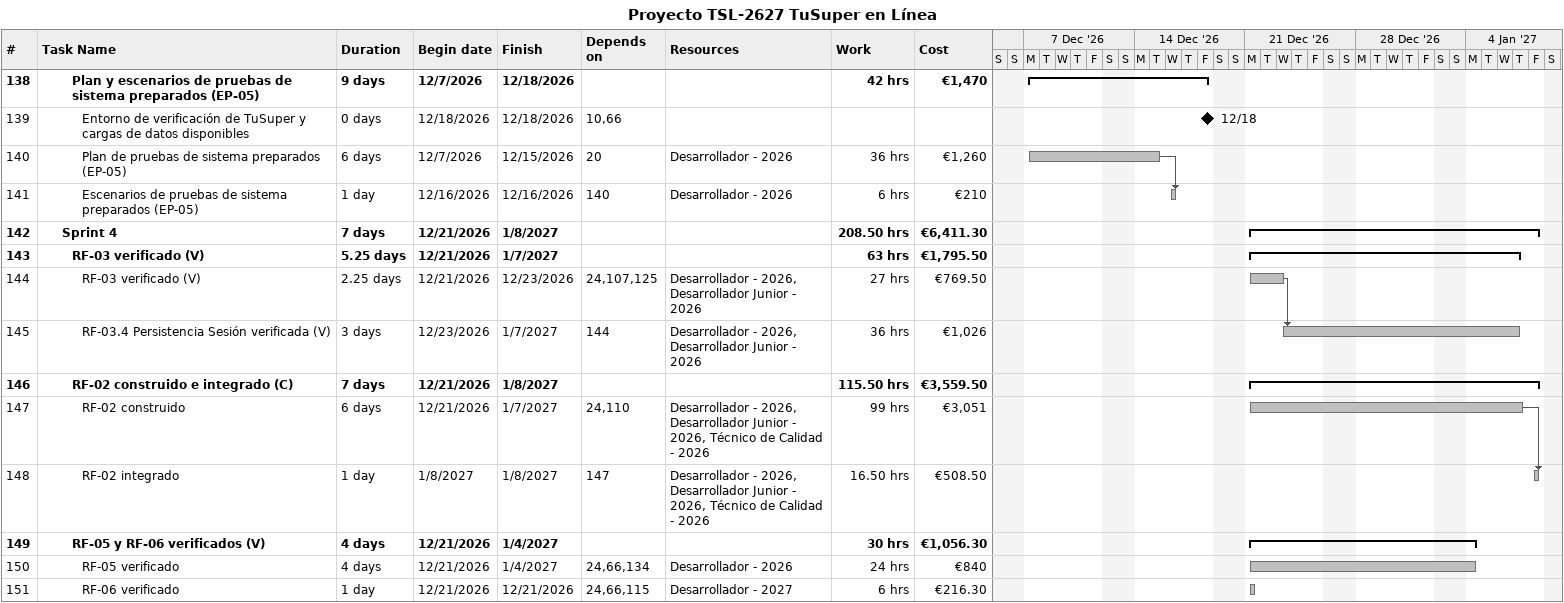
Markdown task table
Proyecto TSL-2627 TuSuper en Línea

| ID | Level | Task | Duration | Start | Finish | Predecessors | Resources | Work (h) | Cost (€) |
|---|---|---|---|---|---|---|---|---|---|
| 138 | 4 | **Plan y escenarios de pruebas de sistema preparados (EP-05)** | 9d | 2026-12-07 | 2026-12-18 |  |  | 42 | 1470 |
| 139 | 5 | Entorno de verificación de TuSuper y cargas de datos disponibles | 0d | 2026-12-18 | 2026-12-18 | 10, 66 |  |  |  |
| 140 | 5 | Plan de pruebas de sistema preparados (EP-05) | 6d | 2026-12-07 | 2026-12-15 | 20 | Desarrollador - 2026 | 36 | 1260 |
| 141 | 5 | Escenarios de pruebas de sistema preparados (EP-05) | 1d | 2026-12-16 | 2026-12-16 | 140 | Desarrollador - 2026 | 6 | 210 |
| 142 | 3 | **Sprint 4** | 7d | 2026-12-21 | 2027-01-08 |  |  | 208.50 | 6411.30 |
| 143 | 4 | **RF-03 verificado (V)** | 5.25d | 2026-12-21 | 2027-01-07 |  |  | 63 | 1795.50 |
| 144 | 5 | RF-03 verificado (V) | 2.25d | 2026-12-21 | 2026-12-23 | 24, 107, 125 | Desarrollador - 2026, Desarrollador Junior - 2026 | 27 | 769.50 |
| 145 | 5 | RF-03.4 Persistencia Sesión verificada (V) | 3d | 2026-12-23 | 2027-01-07 | 144 | Desarrollador - 2026, Desarrollador Junior - 2026 | 36 | 1026 |
| 146 | 4 | **RF-02 construido e integrado (C)** | 7d | 2026-12-21 | 2027-01-08 |  |  | 115.50 | 3559.50 |
| 147 | 5 | RF-02 construido | 6d | 2026-12-21 | 2027-01-07 | 24, 110 | Desarrollador - 2026, Desarrollador Junior - 2026, Técnico de Calidad - 2026 | 99 | 3051 |
| 148 | 5 | RF-02 integrado | 1d | 2027-01-08 | 2027-01-08 | 147 | Desarrollador - 2026, Desarrollador Junior - 2026, Técnico de Calidad - 2026 | 16.50 | 508.50 |
| 149 | 4 | **RF-05 y RF-06 verificados (V)** | 4d | 2026-12-21 | 2027-01-04 |  |  | 30 | 1056.30 |
| 150 | 5 | RF-05 verificado | 4d | 2026-12-21 | 2027-01-04 | 24, 66, 134 | Desarrollador - 2026 | 24 | 840 |
| 151 | 5 | RF-06 verificado | 1d | 2026-12-21 | 2026-12-21 | 24, 66, 115 | Desarrollador - 2027 | 6 | 216.30 |
